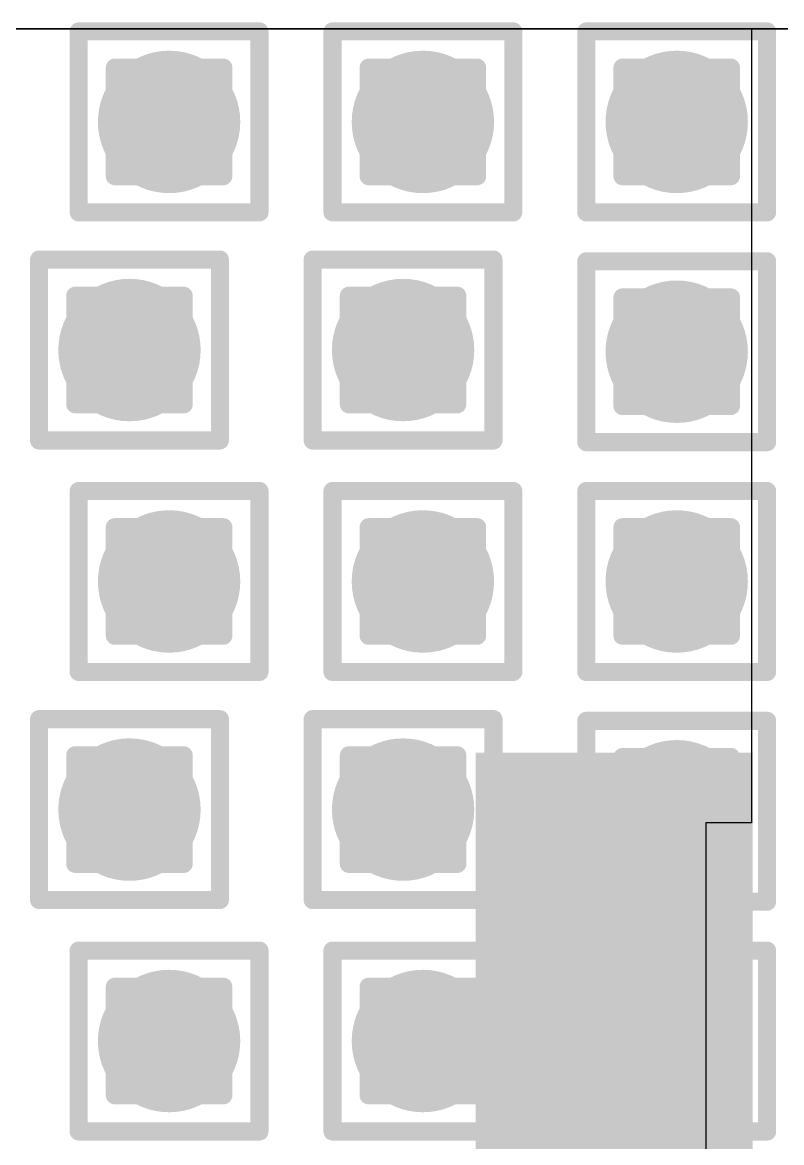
# Model space of a CAD drawing. Header units: inches. Extents: x -12 to 5357, y -8 to 5291.
# Drawn here: x 40.706 to 42.84, y 35.183 to 38.329 of the extents above; entities that cross this region are included whole.
import ezdxf

# ---------------------------------------------------------------- set-up
doc = ezdxf.new("R2010")
doc.units = ezdxf.units.IN
for name, color, linetype in [('Bottom Layer', 5, 'Continuous'), ('Drill Drawing', 1, 'Continuous'), ('Ground', 16, 'Continuous'), ('Multi-Layer', 9, 'Continuous'), ('Power', 76, 'Continuous'), ('Top Layer', 1, 'Continuous'), ('Via Holes', 16, 'Continuous')]:
    doc.layers.add(name, color=color, linetype=linetype)

msp = doc.modelspace()

# ---------------------------------------------------------------- hatches: boundary and pattern name
at = {"layer": 'Bottom Layer'}
h = msp.add_hatch(color=5, dxfattribs=at)
edge = h.paths.add_edge_path()
edge.add_arc((41.1187, 38.0492), 0.2, 0, 360)
h = msp.add_hatch(color=5, dxfattribs=at)
edge = h.paths.add_edge_path()
edge.add_arc((41.8318, 38.0492), 0.2, 0, 360)
h = msp.add_hatch(color=5, dxfattribs=at)
edge = h.paths.add_edge_path()
edge.add_arc((42.545, 38.0492), 0.2, 0, 360)
h = msp.add_hatch(color=5, dxfattribs=at)
edge = h.paths.add_edge_path()
edge.add_arc((41.0074, 37.4087), 0.2, 0, 360)
h = msp.add_hatch(color=5, dxfattribs=at)
edge = h.paths.add_edge_path()
edge.add_arc((41.7762, 37.4087), 0.2, 0, 360)
h = msp.add_hatch(color=5, dxfattribs=at)
edge = h.paths.add_edge_path()
edge.add_arc((42.545, 37.404), 0.2, 0, 360)
h = msp.add_hatch(color=5, dxfattribs=at)
edge = h.paths.add_edge_path()
edge.add_arc((41.1187, 36.7589), 0.2, 0, 360)
h = msp.add_hatch(color=5, dxfattribs=at)
edge = h.paths.add_edge_path()
edge.add_arc((41.8318, 36.7589), 0.2, 0, 360)
h = msp.add_hatch(color=5, dxfattribs=at)
edge = h.paths.add_edge_path()
edge.add_arc((42.545, 36.7589), 0.2, 0, 360)
h = msp.add_hatch(color=5, dxfattribs=at)
edge = h.paths.add_edge_path()
edge.add_arc((41.0074, 36.1184), 0.2, 0, 360)
h = msp.add_hatch(color=5, dxfattribs=at)
edge = h.paths.add_edge_path()
edge.add_arc((41.7762, 36.1184), 0.2, 0, 360)
h = msp.add_hatch(color=5, dxfattribs=at)
edge = h.paths.add_edge_path()
edge.add_arc((42.545, 36.1137), 0.2, 0, 360)
h = msp.add_hatch(color=5, dxfattribs=at)
edge = h.paths.add_edge_path()
edge.add_arc((41.1187, 35.4686), 0.2, 0, 360)
h = msp.add_hatch(color=5, dxfattribs=at)
edge = h.paths.add_edge_path()
edge.add_arc((41.8318, 35.4686), 0.2, 0, 360)
h = msp.add_hatch(color=5, dxfattribs=at)
edge = h.paths.add_edge_path()
edge.add_arc((42.545, 35.4686), 0.2, 0, 360)
at = {"layer": 'Ground'}
h = msp.add_hatch(color=16, dxfattribs=at)
edge = h.paths.add_edge_path()
edge.add_arc((41.1187, 38.0492), 0.2, 0, 360)
h = msp.add_hatch(color=16, dxfattribs=at)
edge = h.paths.add_edge_path()
edge.add_arc((41.8318, 38.0492), 0.2, 0, 360)
h = msp.add_hatch(color=16, dxfattribs=at)
edge = h.paths.add_edge_path()
edge.add_arc((42.545, 38.0492), 0.2, 0, 360)
h = msp.add_hatch(color=16, dxfattribs=at)
edge = h.paths.add_edge_path()
edge.add_arc((41.0074, 37.4087), 0.2, 0, 360)
h = msp.add_hatch(color=16, dxfattribs=at)
edge = h.paths.add_edge_path()
edge.add_arc((41.7762, 37.4087), 0.2, 0, 360)
h = msp.add_hatch(color=16, dxfattribs=at)
edge = h.paths.add_edge_path()
edge.add_arc((42.545, 37.404), 0.2, 0, 360)
h = msp.add_hatch(color=16, dxfattribs=at)
edge = h.paths.add_edge_path()
edge.add_arc((41.1187, 36.7589), 0.2, 0, 360)
h = msp.add_hatch(color=16, dxfattribs=at)
edge = h.paths.add_edge_path()
edge.add_arc((41.8318, 36.7589), 0.2, 0, 360)
h = msp.add_hatch(color=16, dxfattribs=at)
edge = h.paths.add_edge_path()
edge.add_arc((42.545, 36.7589), 0.2, 0, 360)
h = msp.add_hatch(color=16, dxfattribs=at)
edge = h.paths.add_edge_path()
edge.add_arc((41.0074, 36.1184), 0.2, 0, 360)
h = msp.add_hatch(color=16, dxfattribs=at)
edge = h.paths.add_edge_path()
edge.add_arc((41.7762, 36.1184), 0.2, 0, 360)
h = msp.add_hatch(color=16, dxfattribs=at)
edge = h.paths.add_edge_path()
edge.add_arc((42.545, 36.1137), 0.2, 0, 360)
h = msp.add_hatch(color=16, dxfattribs=at)
edge = h.paths.add_edge_path()
edge.add_arc((41.1187, 35.4686), 0.2, 0, 360)
h = msp.add_hatch(color=16, dxfattribs=at)
edge = h.paths.add_edge_path()
edge.add_arc((41.8318, 35.4686), 0.2, 0, 360)
h = msp.add_hatch(color=16, dxfattribs=at)
edge = h.paths.add_edge_path()
edge.add_arc((42.545, 35.4686), 0.2, 0, 360)
at = {"layer": 'Power'}
h = msp.add_hatch(color=76, dxfattribs=at)
edge = h.paths.add_edge_path()
edge.add_arc((41.1187, 38.0492), 0.2, 0, 360)
h = msp.add_hatch(color=76, dxfattribs=at)
edge = h.paths.add_edge_path()
edge.add_arc((41.8318, 38.0492), 0.2, 0, 360)
h = msp.add_hatch(color=76, dxfattribs=at)
edge = h.paths.add_edge_path()
edge.add_arc((42.545, 38.0492), 0.2, 0, 360)
h = msp.add_hatch(color=76, dxfattribs=at)
edge = h.paths.add_edge_path()
edge.add_arc((41.0074, 37.4087), 0.2, 0, 360)
h = msp.add_hatch(color=76, dxfattribs=at)
edge = h.paths.add_edge_path()
edge.add_arc((41.7762, 37.4087), 0.2, 0, 360)
h = msp.add_hatch(color=76, dxfattribs=at)
edge = h.paths.add_edge_path()
edge.add_arc((42.545, 37.404), 0.2, 0, 360)
h = msp.add_hatch(color=76, dxfattribs=at)
edge = h.paths.add_edge_path()
edge.add_arc((41.1187, 36.7589), 0.2, 0, 360)
h = msp.add_hatch(color=76, dxfattribs=at)
edge = h.paths.add_edge_path()
edge.add_arc((41.8318, 36.7589), 0.2, 0, 360)
h = msp.add_hatch(color=76, dxfattribs=at)
edge = h.paths.add_edge_path()
edge.add_arc((42.545, 36.7589), 0.2, 0, 360)
h = msp.add_hatch(color=76, dxfattribs=at)
edge = h.paths.add_edge_path()
edge.add_arc((41.0074, 36.1184), 0.2, 0, 360)
h = msp.add_hatch(color=76, dxfattribs=at)
edge = h.paths.add_edge_path()
edge.add_arc((41.7762, 36.1184), 0.2, 0, 360)
h = msp.add_hatch(color=76, dxfattribs=at)
edge = h.paths.add_edge_path()
edge.add_arc((42.545, 36.1137), 0.2, 0, 360)
h = msp.add_hatch(color=76, dxfattribs=at)
edge = h.paths.add_edge_path()
edge.add_arc((41.1187, 35.4686), 0.2, 0, 360)
h = msp.add_hatch(color=76, dxfattribs=at)
edge = h.paths.add_edge_path()
edge.add_arc((41.8318, 35.4686), 0.2, 0, 360)
h = msp.add_hatch(color=76, dxfattribs=at)
edge = h.paths.add_edge_path()
edge.add_arc((42.545, 35.4686), 0.2, 0, 360)
at = {"layer": 'Top Layer'}
h = msp.add_hatch(color=1, dxfattribs=at)
edge = h.paths.add_edge_path()
edge.add_arc((41.1187, 38.0492), 0.2, 0, 360)
h = msp.add_hatch(color=1, dxfattribs=at)
edge = h.paths.add_edge_path()
edge.add_arc((41.8318, 38.0492), 0.2, 0, 360)
h = msp.add_hatch(color=1, dxfattribs=at)
edge = h.paths.add_edge_path()
edge.add_arc((42.545, 38.0492), 0.2, 0, 360)
h = msp.add_hatch(color=1, dxfattribs=at)
edge = h.paths.add_edge_path()
edge.add_arc((41.0074, 37.4087), 0.2, 0, 360)
h = msp.add_hatch(color=1, dxfattribs=at)
edge = h.paths.add_edge_path()
edge.add_arc((41.7762, 37.4087), 0.2, 0, 360)
h = msp.add_hatch(color=1, dxfattribs=at)
edge = h.paths.add_edge_path()
edge.add_arc((42.545, 37.404), 0.2, 0, 360)
h = msp.add_hatch(color=1, dxfattribs=at)
edge = h.paths.add_edge_path()
edge.add_arc((41.1187, 36.7589), 0.2, 0, 360)
h = msp.add_hatch(color=1, dxfattribs=at)
edge = h.paths.add_edge_path()
edge.add_arc((41.8318, 36.7589), 0.2, 0, 360)
h = msp.add_hatch(color=1, dxfattribs=at)
edge = h.paths.add_edge_path()
edge.add_arc((42.545, 36.7589), 0.2, 0, 360)
h = msp.add_hatch(color=1, dxfattribs=at)
edge = h.paths.add_edge_path()
edge.add_arc((41.0074, 36.1184), 0.2, 0, 360)
h = msp.add_hatch(color=1, dxfattribs=at)
edge = h.paths.add_edge_path()
edge.add_arc((41.7762, 36.1184), 0.2, 0, 360)
h = msp.add_hatch(color=1, dxfattribs=at)
edge = h.paths.add_edge_path()
edge.add_arc((42.545, 36.1137), 0.2, 0, 360)
msp.add_hatch(color=1, dxfattribs=at).paths.add_polyline_path([(41.9798, 32.8744), (42.7584, 32.8744), (42.7584, 36.2785), (41.9798, 36.2785)])
h = msp.add_hatch(color=1, dxfattribs=at)
edge = h.paths.add_edge_path()
edge.add_arc((41.1187, 35.4686), 0.2, 0, 360)
h = msp.add_hatch(color=1, dxfattribs=at)
edge = h.paths.add_edge_path()
edge.add_arc((41.8318, 35.4686), 0.2, 0, 360)
h = msp.add_hatch(color=1, dxfattribs=at)
edge = h.paths.add_edge_path()
edge.add_arc((42.545, 35.4686), 0.2, 0, 360)
at = {"layer": 'Via Holes'}
h = msp.add_hatch(color=7, dxfattribs=at)
edge = h.paths.add_edge_path()
edge.add_arc((41.1187, 38.0492), 0.1, 0, 360)
h = msp.add_hatch(color=7, dxfattribs=at)
edge = h.paths.add_edge_path()
edge.add_arc((41.8318, 38.0492), 0.1, 0, 360)
h = msp.add_hatch(color=7, dxfattribs=at)
edge = h.paths.add_edge_path()
edge.add_arc((42.545, 38.0492), 0.1, 0, 360)
h = msp.add_hatch(color=7, dxfattribs=at)
edge = h.paths.add_edge_path()
edge.add_arc((41.0074, 37.4087), 0.1, 0, 360)
h = msp.add_hatch(color=7, dxfattribs=at)
edge = h.paths.add_edge_path()
edge.add_arc((41.7762, 37.4087), 0.1, 0, 360)
h = msp.add_hatch(color=7, dxfattribs=at)
edge = h.paths.add_edge_path()
edge.add_arc((42.545, 37.404), 0.1, 0, 360)
h = msp.add_hatch(color=7, dxfattribs=at)
edge = h.paths.add_edge_path()
edge.add_arc((41.1187, 36.7589), 0.1, 0, 360)
h = msp.add_hatch(color=7, dxfattribs=at)
edge = h.paths.add_edge_path()
edge.add_arc((41.8318, 36.7589), 0.1, 0, 360)
h = msp.add_hatch(color=7, dxfattribs=at)
edge = h.paths.add_edge_path()
edge.add_arc((42.545, 36.7589), 0.1, 0, 360)
h = msp.add_hatch(color=7, dxfattribs=at)
edge = h.paths.add_edge_path()
edge.add_arc((41.0074, 36.1184), 0.1, 0, 360)
h = msp.add_hatch(color=7, dxfattribs=at)
edge = h.paths.add_edge_path()
edge.add_arc((41.7762, 36.1184), 0.1, 0, 360)
h = msp.add_hatch(color=7, dxfattribs=at)
edge = h.paths.add_edge_path()
edge.add_arc((42.545, 36.1137), 0.1, 0, 360)
h = msp.add_hatch(color=7, dxfattribs=at)
edge = h.paths.add_edge_path()
edge.add_arc((41.1187, 35.4686), 0.1, 0, 360)
h = msp.add_hatch(color=7, dxfattribs=at)
edge = h.paths.add_edge_path()
edge.add_arc((41.8318, 35.4686), 0.1, 0, 360)
h = msp.add_hatch(color=7, dxfattribs=at)
edge = h.paths.add_edge_path()
edge.add_arc((42.545, 35.4686), 0.1, 0, 360)

# ---------------------------------------------------------------- linework, layer by layer
at = {"layer": 'Bottom Layer'}
msp.add_line((40.386, 38.3106), (45.6117, 38.3106), dxfattribs=at)
at = {"layer": 'Drill Drawing', "const_width": 0.0508}
for points in [[(40.8647, 38.3032), (41.3727, 38.3032)], [(40.8647, 37.7952), (40.8647, 38.3032)], [(41.3727, 37.7952), (41.3727, 38.3032)], [(41.5778, 38.3032), (42.0858, 38.3032)], [(41.5778, 37.7952), (41.5778, 38.3032)], [(42.0858, 37.7952), (42.0858, 38.3032)], [(42.291, 38.3032), (42.799, 38.3032)], [(42.291, 37.7952), (42.291, 38.3032)], [(42.799, 37.7952), (42.799, 38.3032)], [(40.9663, 38.2016), (41.2711, 38.2016)], [(40.9663, 37.8968), (40.9663, 38.2016)], [(41.2711, 37.8968), (41.2711, 38.2016)], [(41.6794, 38.2016), (41.9842, 38.2016)], [(41.6794, 37.8968), (41.6794, 38.2016)], [(41.9842, 37.8968), (41.9842, 38.2016)], [(42.3926, 38.2016), (42.6974, 38.2016)], [(42.3926, 37.8968), (42.3926, 38.2016)], [(42.6974, 37.8968), (42.6974, 38.2016)], [(40.9663, 37.8968), (41.2711, 37.8968)], [(41.6794, 37.8968), (41.9842, 37.8968)], [(42.3926, 37.8968), (42.6974, 37.8968)], [(40.8647, 37.7952), (41.3727, 37.7952)], [(41.5778, 37.7952), (42.0858, 37.7952)], [(42.291, 37.7952), (42.799, 37.7952)], [(40.7534, 37.6627), (41.2614, 37.6627)], [(40.7534, 37.1547), (40.7534, 37.6627)], [(41.2614, 37.1547), (41.2614, 37.6627)], [(41.5222, 37.6627), (42.0302, 37.6627)], [(41.5222, 37.1547), (41.5222, 37.6627)], [(42.0302, 37.1547), (42.0302, 37.6627)], [(42.291, 37.658), (42.799, 37.658)], [(42.291, 37.15), (42.291, 37.658)], [(42.799, 37.15), (42.799, 37.658)], [(40.855, 37.5611), (41.1598, 37.5611)], [(40.855, 37.2563), (40.855, 37.5611)], [(41.1598, 37.2563), (41.1598, 37.5611)], [(41.6238, 37.5611), (41.9286, 37.5611)], [(41.6238, 37.2563), (41.6238, 37.5611)], [(41.9286, 37.2563), (41.9286, 37.5611)], [(42.3926, 37.5564), (42.6974, 37.5564)], [(42.3926, 37.2516), (42.3926, 37.5564)], [(42.6974, 37.2516), (42.6974, 37.5564)], [(40.855, 37.2563), (41.1598, 37.2563)], [(41.6238, 37.2563), (41.9286, 37.2563)], [(42.3926, 37.2516), (42.6974, 37.2516)], [(40.7534, 37.1547), (41.2614, 37.1547)], [(41.5222, 37.1547), (42.0302, 37.1547)], [(42.291, 37.15), (42.799, 37.15)], [(40.8647, 37.0129), (41.3727, 37.0129)], [(40.8647, 36.5049), (40.8647, 37.0129)], [(41.3727, 36.5049), (41.3727, 37.0129)], [(41.5778, 37.0129), (42.0858, 37.0129)], [(41.5778, 36.5049), (41.5778, 37.0129)], [(42.0858, 36.5049), (42.0858, 37.0129)], [(42.291, 37.0129), (42.799, 37.0129)], [(42.291, 36.5049), (42.291, 37.0129)], [(42.799, 36.5049), (42.799, 37.0129)], [(40.9663, 36.9113), (41.2711, 36.9113)], [(40.9663, 36.6065), (40.9663, 36.9113)], [(41.2711, 36.6065), (41.2711, 36.9113)], [(41.6794, 36.9113), (41.9842, 36.9113)], [(41.6794, 36.6065), (41.6794, 36.9113)], [(41.9842, 36.6065), (41.9842, 36.9113)], [(42.3926, 36.9113), (42.6974, 36.9113)], [(42.3926, 36.6065), (42.3926, 36.9113)], [(42.6974, 36.6065), (42.6974, 36.9113)], [(40.9663, 36.6065), (41.2711, 36.6065)], [(41.6794, 36.6065), (41.9842, 36.6065)], [(42.3926, 36.6065), (42.6974, 36.6065)], [(40.8647, 36.5049), (41.3727, 36.5049)], [(41.5778, 36.5049), (42.0858, 36.5049)], [(42.291, 36.5049), (42.799, 36.5049)], [(40.7534, 36.3724), (41.2614, 36.3724)], [(40.7534, 35.8644), (40.7534, 36.3724)], [(41.2614, 35.8644), (41.2614, 36.3724)], [(41.5222, 36.3724), (42.0302, 36.3724)], [(41.5222, 35.8644), (41.5222, 36.3724)], [(42.0302, 35.8644), (42.0302, 36.3724)], [(42.291, 36.3677), (42.799, 36.3677)], [(42.291, 35.8597), (42.291, 36.3677)], [(42.799, 35.8597), (42.799, 36.3677)], [(40.855, 36.2708), (41.1598, 36.2708)], [(40.855, 35.966), (40.855, 36.2708)], [(41.1598, 35.966), (41.1598, 36.2708)], [(41.6238, 36.2708), (41.9286, 36.2708)], [(41.6238, 35.966), (41.6238, 36.2708)], [(41.9286, 35.966), (41.9286, 36.2708)], [(42.3926, 36.2661), (42.6974, 36.2661)], [(42.3926, 35.9613), (42.3926, 36.2661)], [(42.6974, 35.9613), (42.6974, 36.2661)], [(40.855, 35.966), (41.1598, 35.966)], [(41.6238, 35.966), (41.9286, 35.966)], [(42.3926, 35.9613), (42.6974, 35.9613)], [(40.7534, 35.8644), (41.2614, 35.8644)], [(41.5222, 35.8644), (42.0302, 35.8644)], [(42.291, 35.8597), (42.799, 35.8597)], [(40.8647, 35.7226), (41.3727, 35.7226)], [(40.8647, 35.2146), (40.8647, 35.7226)], [(41.3727, 35.2146), (41.3727, 35.7226)], [(41.5778, 35.7226), (42.0858, 35.7226)], [(41.5778, 35.2146), (41.5778, 35.7226)], [(42.0858, 35.2146), (42.0858, 35.7226)], [(42.291, 35.7226), (42.799, 35.7226)], [(42.291, 35.2146), (42.291, 35.7226)], [(42.799, 35.2146), (42.799, 35.7226)], [(40.9663, 35.621), (41.2711, 35.621)], [(40.9663, 35.3162), (40.9663, 35.621)], [(41.2711, 35.3162), (41.2711, 35.621)], [(41.6794, 35.621), (41.9842, 35.621)], [(41.6794, 35.3162), (41.6794, 35.621)], [(41.9842, 35.3162), (41.9842, 35.621)], [(42.3926, 35.621), (42.6974, 35.621)], [(42.3926, 35.3162), (42.3926, 35.621)], [(42.6974, 35.3162), (42.6974, 35.621)], [(40.9663, 35.3162), (41.2711, 35.3162)], [(41.6794, 35.3162), (41.9842, 35.3162)], [(42.3926, 35.3162), (42.6974, 35.3162)], [(40.8647, 35.2146), (41.3727, 35.2146)], [(41.5778, 35.2146), (42.0858, 35.2146)], [(42.291, 35.2146), (42.799, 35.2146)]]:
    msp.add_lwpolyline(points, dxfattribs=at)
at = {"layer": 'Drill Drawing', "const_width": 0.0254}
for points in [[(40.852, 38.3032, 1), (40.8774, 38.3032, 1)], [(40.852, 38.3032, 1), (40.8774, 38.3032, 1)], [(41.36, 38.3032, 1), (41.3854, 38.3032, 1)], [(41.36, 38.3032, 1), (41.3854, 38.3032, 1)], [(41.5651, 38.3032, 1), (41.5905, 38.3032, 1)], [(41.5651, 38.3032, 1), (41.5905, 38.3032, 1)], [(42.0731, 38.3032, 1), (42.0985, 38.3032, 1)], [(42.0731, 38.3032, 1), (42.0985, 38.3032, 1)], [(42.2783, 38.3032, 1), (42.3037, 38.3032, 1)], [(42.2783, 38.3032, 1), (42.3037, 38.3032, 1)], [(42.7863, 38.3032, 1), (42.8117, 38.3032, 1)], [(42.7863, 38.3032, 1), (42.8117, 38.3032, 1)], [(40.9536, 38.2016, 1), (40.979, 38.2016, 1)], [(40.9536, 38.2016, 1), (40.979, 38.2016, 1)], [(41.2584, 38.2016, 1), (41.2838, 38.2016, 1)], [(41.2584, 38.2016, 1), (41.2838, 38.2016, 1)], [(41.6667, 38.2016, 1), (41.6921, 38.2016, 1)], [(41.6667, 38.2016, 1), (41.6921, 38.2016, 1)], [(41.9715, 38.2016, 1), (41.9969, 38.2016, 1)], [(41.9715, 38.2016, 1), (41.9969, 38.2016, 1)], [(42.3799, 38.2016, 1), (42.4053, 38.2016, 1)], [(42.3799, 38.2016, 1), (42.4053, 38.2016, 1)], [(42.6847, 38.2016, 1), (42.7101, 38.2016, 1)], [(42.6847, 38.2016, 1), (42.7101, 38.2016, 1)], [(40.9536, 37.8968, 1), (40.979, 37.8968, 1)], [(40.9536, 37.8968, 1), (40.979, 37.8968, 1)], [(41.2584, 37.8968, 1), (41.2838, 37.8968, 1)], [(41.2584, 37.8968, 1), (41.2838, 37.8968, 1)], [(41.6667, 37.8968, 1), (41.6921, 37.8968, 1)], [(41.6667, 37.8968, 1), (41.6921, 37.8968, 1)], [(41.9715, 37.8968, 1), (41.9969, 37.8968, 1)], [(41.9715, 37.8968, 1), (41.9969, 37.8968, 1)], [(42.3799, 37.8968, 1), (42.4053, 37.8968, 1)], [(42.3799, 37.8968, 1), (42.4053, 37.8968, 1)], [(42.6847, 37.8968, 1), (42.7101, 37.8968, 1)], [(42.6847, 37.8968, 1), (42.7101, 37.8968, 1)], [(40.852, 37.7952, 1), (40.8774, 37.7952, 1)], [(40.852, 37.7952, 1), (40.8774, 37.7952, 1)], [(41.36, 37.7952, 1), (41.3854, 37.7952, 1)], [(41.36, 37.7952, 1), (41.3854, 37.7952, 1)], [(41.5651, 37.7952, 1), (41.5905, 37.7952, 1)], [(41.5651, 37.7952, 1), (41.5905, 37.7952, 1)], [(42.0731, 37.7952, 1), (42.0985, 37.7952, 1)], [(42.0731, 37.7952, 1), (42.0985, 37.7952, 1)], [(42.2783, 37.7952, 1), (42.3037, 37.7952, 1)], [(42.2783, 37.7952, 1), (42.3037, 37.7952, 1)], [(42.7863, 37.7952, 1), (42.8117, 37.7952, 1)], [(42.7863, 37.7952, 1), (42.8117, 37.7952, 1)], [(40.7407, 37.6627, 1), (40.7661, 37.6627, 1)], [(40.7407, 37.6627, 1), (40.7661, 37.6627, 1)], [(41.2487, 37.6627, 1), (41.2741, 37.6627, 1)], [(41.2487, 37.6627, 1), (41.2741, 37.6627, 1)], [(41.5095, 37.6627, 1), (41.5349, 37.6627, 1)], [(41.5095, 37.6627, 1), (41.5349, 37.6627, 1)], [(42.0175, 37.6627, 1), (42.0429, 37.6627, 1)], [(42.0175, 37.6627, 1), (42.0429, 37.6627, 1)], [(42.2783, 37.658, 1), (42.3037, 37.658, 1)], [(42.2783, 37.658, 1), (42.3037, 37.658, 1)], [(42.7863, 37.658, 1), (42.8117, 37.658, 1)], [(42.7863, 37.658, 1), (42.8117, 37.658, 1)], [(40.8423, 37.5611, 1), (40.8677, 37.5611, 1)], [(40.8423, 37.5611, 1), (40.8677, 37.5611, 1)], [(41.1471, 37.5611, 1), (41.1725, 37.5611, 1)], [(41.1471, 37.5611, 1), (41.1725, 37.5611, 1)], [(41.6111, 37.5611, 1), (41.6365, 37.5611, 1)], [(41.6111, 37.5611, 1), (41.6365, 37.5611, 1)], [(41.9159, 37.5611, 1), (41.9413, 37.5611, 1)], [(41.9159, 37.5611, 1), (41.9413, 37.5611, 1)], [(42.3799, 37.5564, 1), (42.4053, 37.5564, 1)], [(42.3799, 37.5564, 1), (42.4053, 37.5564, 1)], [(42.6847, 37.5564, 1), (42.7101, 37.5564, 1)], [(42.6847, 37.5564, 1), (42.7101, 37.5564, 1)], [(40.8423, 37.2563, 1), (40.8677, 37.2563, 1)], [(40.8423, 37.2563, 1), (40.8677, 37.2563, 1)], [(41.1471, 37.2563, 1), (41.1725, 37.2563, 1)], [(41.1471, 37.2563, 1), (41.1725, 37.2563, 1)], [(41.6111, 37.2563, 1), (41.6365, 37.2563, 1)], [(41.6111, 37.2563, 1), (41.6365, 37.2563, 1)], [(41.9159, 37.2563, 1), (41.9413, 37.2563, 1)], [(41.9159, 37.2563, 1), (41.9413, 37.2563, 1)], [(42.3799, 37.2516, 1), (42.4053, 37.2516, 1)], [(42.3799, 37.2516, 1), (42.4053, 37.2516, 1)], [(42.6847, 37.2516, 1), (42.7101, 37.2516, 1)], [(42.6847, 37.2516, 1), (42.7101, 37.2516, 1)], [(40.7407, 37.1547, 1), (40.7661, 37.1547, 1)], [(40.7407, 37.1547, 1), (40.7661, 37.1547, 1)], [(41.2487, 37.1547, 1), (41.2741, 37.1547, 1)], [(41.2487, 37.1547, 1), (41.2741, 37.1547, 1)], [(41.5095, 37.1547, 1), (41.5349, 37.1547, 1)], [(41.5095, 37.1547, 1), (41.5349, 37.1547, 1)], [(42.0175, 37.1547, 1), (42.0429, 37.1547, 1)], [(42.0175, 37.1547, 1), (42.0429, 37.1547, 1)], [(42.2783, 37.15, 1), (42.3037, 37.15, 1)], [(42.2783, 37.15, 1), (42.3037, 37.15, 1)], [(42.7863, 37.15, 1), (42.8117, 37.15, 1)], [(42.7863, 37.15, 1), (42.8117, 37.15, 1)], [(40.852, 37.0129, 1), (40.8774, 37.0129, 1)], [(40.852, 37.0129, 1), (40.8774, 37.0129, 1)], [(41.36, 37.0129, 1), (41.3854, 37.0129, 1)], [(41.36, 37.0129, 1), (41.3854, 37.0129, 1)], [(41.5651, 37.0129, 1), (41.5905, 37.0129, 1)], [(41.5651, 37.0129, 1), (41.5905, 37.0129, 1)], [(42.0731, 37.0129, 1), (42.0985, 37.0129, 1)], [(42.0731, 37.0129, 1), (42.0985, 37.0129, 1)], [(42.2783, 37.0129, 1), (42.3037, 37.0129, 1)], [(42.2783, 37.0129, 1), (42.3037, 37.0129, 1)], [(42.7863, 37.0129, 1), (42.8117, 37.0129, 1)], [(42.7863, 37.0129, 1), (42.8117, 37.0129, 1)], [(40.9536, 36.9113, 1), (40.979, 36.9113, 1)], [(40.9536, 36.9113, 1), (40.979, 36.9113, 1)], [(41.2584, 36.9113, 1), (41.2838, 36.9113, 1)], [(41.2584, 36.9113, 1), (41.2838, 36.9113, 1)], [(41.6667, 36.9113, 1), (41.6921, 36.9113, 1)], [(41.6667, 36.9113, 1), (41.6921, 36.9113, 1)], [(41.9715, 36.9113, 1), (41.9969, 36.9113, 1)], [(41.9715, 36.9113, 1), (41.9969, 36.9113, 1)], [(42.3799, 36.9113, 1), (42.4053, 36.9113, 1)], [(42.3799, 36.9113, 1), (42.4053, 36.9113, 1)], [(42.6847, 36.9113, 1), (42.7101, 36.9113, 1)], [(42.6847, 36.9113, 1), (42.7101, 36.9113, 1)], [(40.9536, 36.6065, 1), (40.979, 36.6065, 1)], [(40.9536, 36.6065, 1), (40.979, 36.6065, 1)], [(41.2584, 36.6065, 1), (41.2838, 36.6065, 1)], [(41.2584, 36.6065, 1), (41.2838, 36.6065, 1)], [(41.6667, 36.6065, 1), (41.6921, 36.6065, 1)], [(41.6667, 36.6065, 1), (41.6921, 36.6065, 1)], [(41.9715, 36.6065, 1), (41.9969, 36.6065, 1)], [(41.9715, 36.6065, 1), (41.9969, 36.6065, 1)], [(42.3799, 36.6065, 1), (42.4053, 36.6065, 1)], [(42.3799, 36.6065, 1), (42.4053, 36.6065, 1)], [(42.6847, 36.6065, 1), (42.7101, 36.6065, 1)], [(42.6847, 36.6065, 1), (42.7101, 36.6065, 1)], [(40.852, 36.5049, 1), (40.8774, 36.5049, 1)], [(40.852, 36.5049, 1), (40.8774, 36.5049, 1)], [(41.36, 36.5049, 1), (41.3854, 36.5049, 1)], [(41.36, 36.5049, 1), (41.3854, 36.5049, 1)], [(41.5651, 36.5049, 1), (41.5905, 36.5049, 1)], [(41.5651, 36.5049, 1), (41.5905, 36.5049, 1)], [(42.0731, 36.5049, 1), (42.0985, 36.5049, 1)], [(42.0731, 36.5049, 1), (42.0985, 36.5049, 1)], [(42.2783, 36.5049, 1), (42.3037, 36.5049, 1)], [(42.2783, 36.5049, 1), (42.3037, 36.5049, 1)], [(42.7863, 36.5049, 1), (42.8117, 36.5049, 1)], [(42.7863, 36.5049, 1), (42.8117, 36.5049, 1)], [(40.7407, 36.3724, 1), (40.7661, 36.3724, 1)], [(40.7407, 36.3724, 1), (40.7661, 36.3724, 1)], [(41.2487, 36.3724, 1), (41.2741, 36.3724, 1)], [(41.2487, 36.3724, 1), (41.2741, 36.3724, 1)], [(41.5095, 36.3724, 1), (41.5349, 36.3724, 1)], [(41.5095, 36.3724, 1), (41.5349, 36.3724, 1)], [(42.0175, 36.3724, 1), (42.0429, 36.3724, 1)], [(42.0175, 36.3724, 1), (42.0429, 36.3724, 1)], [(42.2783, 36.3677, 1), (42.3037, 36.3677, 1)], [(42.2783, 36.3677, 1), (42.3037, 36.3677, 1)], [(42.7863, 36.3677, 1), (42.8117, 36.3677, 1)], [(42.7863, 36.3677, 1), (42.8117, 36.3677, 1)], [(40.8423, 36.2708, 1), (40.8677, 36.2708, 1)], [(40.8423, 36.2708, 1), (40.8677, 36.2708, 1)], [(41.1471, 36.2708, 1), (41.1725, 36.2708, 1)], [(41.1471, 36.2708, 1), (41.1725, 36.2708, 1)], [(41.6111, 36.2708, 1), (41.6365, 36.2708, 1)], [(41.6111, 36.2708, 1), (41.6365, 36.2708, 1)], [(41.9159, 36.2708, 1), (41.9413, 36.2708, 1)], [(41.9159, 36.2708, 1), (41.9413, 36.2708, 1)], [(42.3799, 36.2661, 1), (42.4053, 36.2661, 1)], [(42.3799, 36.2661, 1), (42.4053, 36.2661, 1)], [(42.6847, 36.2661, 1), (42.7101, 36.2661, 1)], [(42.6847, 36.2661, 1), (42.7101, 36.2661, 1)], [(40.8423, 35.966, 1), (40.8677, 35.966, 1)], [(40.8423, 35.966, 1), (40.8677, 35.966, 1)], [(41.1471, 35.966, 1), (41.1725, 35.966, 1)], [(41.1471, 35.966, 1), (41.1725, 35.966, 1)], [(41.6111, 35.966, 1), (41.6365, 35.966, 1)], [(41.6111, 35.966, 1), (41.6365, 35.966, 1)], [(41.9159, 35.966, 1), (41.9413, 35.966, 1)], [(41.9159, 35.966, 1), (41.9413, 35.966, 1)], [(42.3799, 35.9613, 1), (42.4053, 35.9613, 1)], [(42.3799, 35.9613, 1), (42.4053, 35.9613, 1)], [(42.6847, 35.9613, 1), (42.7101, 35.9613, 1)], [(42.6847, 35.9613, 1), (42.7101, 35.9613, 1)], [(40.7407, 35.8644, 1), (40.7661, 35.8644, 1)], [(40.7407, 35.8644, 1), (40.7661, 35.8644, 1)], [(41.2487, 35.8644, 1), (41.2741, 35.8644, 1)], [(41.2487, 35.8644, 1), (41.2741, 35.8644, 1)], [(41.5095, 35.8644, 1), (41.5349, 35.8644, 1)], [(41.5095, 35.8644, 1), (41.5349, 35.8644, 1)], [(42.0175, 35.8644, 1), (42.0429, 35.8644, 1)], [(42.0175, 35.8644, 1), (42.0429, 35.8644, 1)], [(42.2783, 35.8597, 1), (42.3037, 35.8597, 1)], [(42.2783, 35.8597, 1), (42.3037, 35.8597, 1)], [(42.7863, 35.8597, 1), (42.8117, 35.8597, 1)], [(42.7863, 35.8597, 1), (42.8117, 35.8597, 1)], [(40.852, 35.7226, 1), (40.8774, 35.7226, 1)], [(40.852, 35.7226, 1), (40.8774, 35.7226, 1)], [(41.36, 35.7226, 1), (41.3854, 35.7226, 1)], [(41.36, 35.7226, 1), (41.3854, 35.7226, 1)], [(41.5651, 35.7226, 1), (41.5905, 35.7226, 1)], [(41.5651, 35.7226, 1), (41.5905, 35.7226, 1)], [(42.0731, 35.7226, 1), (42.0985, 35.7226, 1)], [(42.0731, 35.7226, 1), (42.0985, 35.7226, 1)], [(42.2783, 35.7226, 1), (42.3037, 35.7226, 1)], [(42.2783, 35.7226, 1), (42.3037, 35.7226, 1)], [(42.7863, 35.7226, 1), (42.8117, 35.7226, 1)], [(42.7863, 35.7226, 1), (42.8117, 35.7226, 1)], [(40.9536, 35.621, 1), (40.979, 35.621, 1)], [(40.9536, 35.621, 1), (40.979, 35.621, 1)], [(41.2584, 35.621, 1), (41.2838, 35.621, 1)], [(41.2584, 35.621, 1), (41.2838, 35.621, 1)], [(41.6667, 35.621, 1), (41.6921, 35.621, 1)], [(41.6667, 35.621, 1), (41.6921, 35.621, 1)], [(41.9715, 35.621, 1), (41.9969, 35.621, 1)], [(41.9715, 35.621, 1), (41.9969, 35.621, 1)], [(42.3799, 35.621, 1), (42.4053, 35.621, 1)], [(42.3799, 35.621, 1), (42.4053, 35.621, 1)], [(42.6847, 35.621, 1), (42.7101, 35.621, 1)], [(42.6847, 35.621, 1), (42.7101, 35.621, 1)], [(40.9536, 35.3162, 1), (40.979, 35.3162, 1)], [(40.9536, 35.3162, 1), (40.979, 35.3162, 1)], [(41.2584, 35.3162, 1), (41.2838, 35.3162, 1)], [(41.2584, 35.3162, 1), (41.2838, 35.3162, 1)], [(41.6667, 35.3162, 1), (41.6921, 35.3162, 1)], [(41.6667, 35.3162, 1), (41.6921, 35.3162, 1)], [(41.9715, 35.3162, 1), (41.9969, 35.3162, 1)], [(41.9715, 35.3162, 1), (41.9969, 35.3162, 1)], [(42.3799, 35.3162, 1), (42.4053, 35.3162, 1)], [(42.3799, 35.3162, 1), (42.4053, 35.3162, 1)], [(42.6847, 35.3162, 1), (42.7101, 35.3162, 1)], [(42.6847, 35.3162, 1), (42.7101, 35.3162, 1)], [(40.852, 35.2146, 1), (40.8774, 35.2146, 1)], [(40.852, 35.2146, 1), (40.8774, 35.2146, 1)], [(41.36, 35.2146, 1), (41.3854, 35.2146, 1)], [(41.36, 35.2146, 1), (41.3854, 35.2146, 1)], [(41.5651, 35.2146, 1), (41.5905, 35.2146, 1)], [(41.5651, 35.2146, 1), (41.5905, 35.2146, 1)], [(42.0731, 35.2146, 1), (42.0985, 35.2146, 1)], [(42.0731, 35.2146, 1), (42.0985, 35.2146, 1)], [(42.2783, 35.2146, 1), (42.3037, 35.2146, 1)], [(42.2783, 35.2146, 1), (42.3037, 35.2146, 1)], [(42.7863, 35.2146, 1), (42.8117, 35.2146, 1)], [(42.7863, 35.2146, 1), (42.8117, 35.2146, 1)]]:
    msp.add_lwpolyline(points, format="xyb", close=True, dxfattribs=at)
at = {"layer": 'Ground'}
msp.add_line((40.386, 38.3106), (45.6117, 38.3106), dxfattribs=at)
at = {"layer": 'Multi-Layer'}
msp.add_line((46.0238, 38.3106), (40.386, 38.3106), dxfattribs=at)
at = {"layer": 'Top Layer'}
for p, q in [((40.386, 38.3106), (42.7555, 38.3106)), ((42.7555, 38.3106), (42.7555, 36.0813)), ((42.7555, 36.0813), (42.6265, 36.0813)), ((42.6265, 36.0813), (42.6265, 34.8621))]:
    msp.add_line(p, q, dxfattribs=at)

doc.saveas('drawing.dxf')
